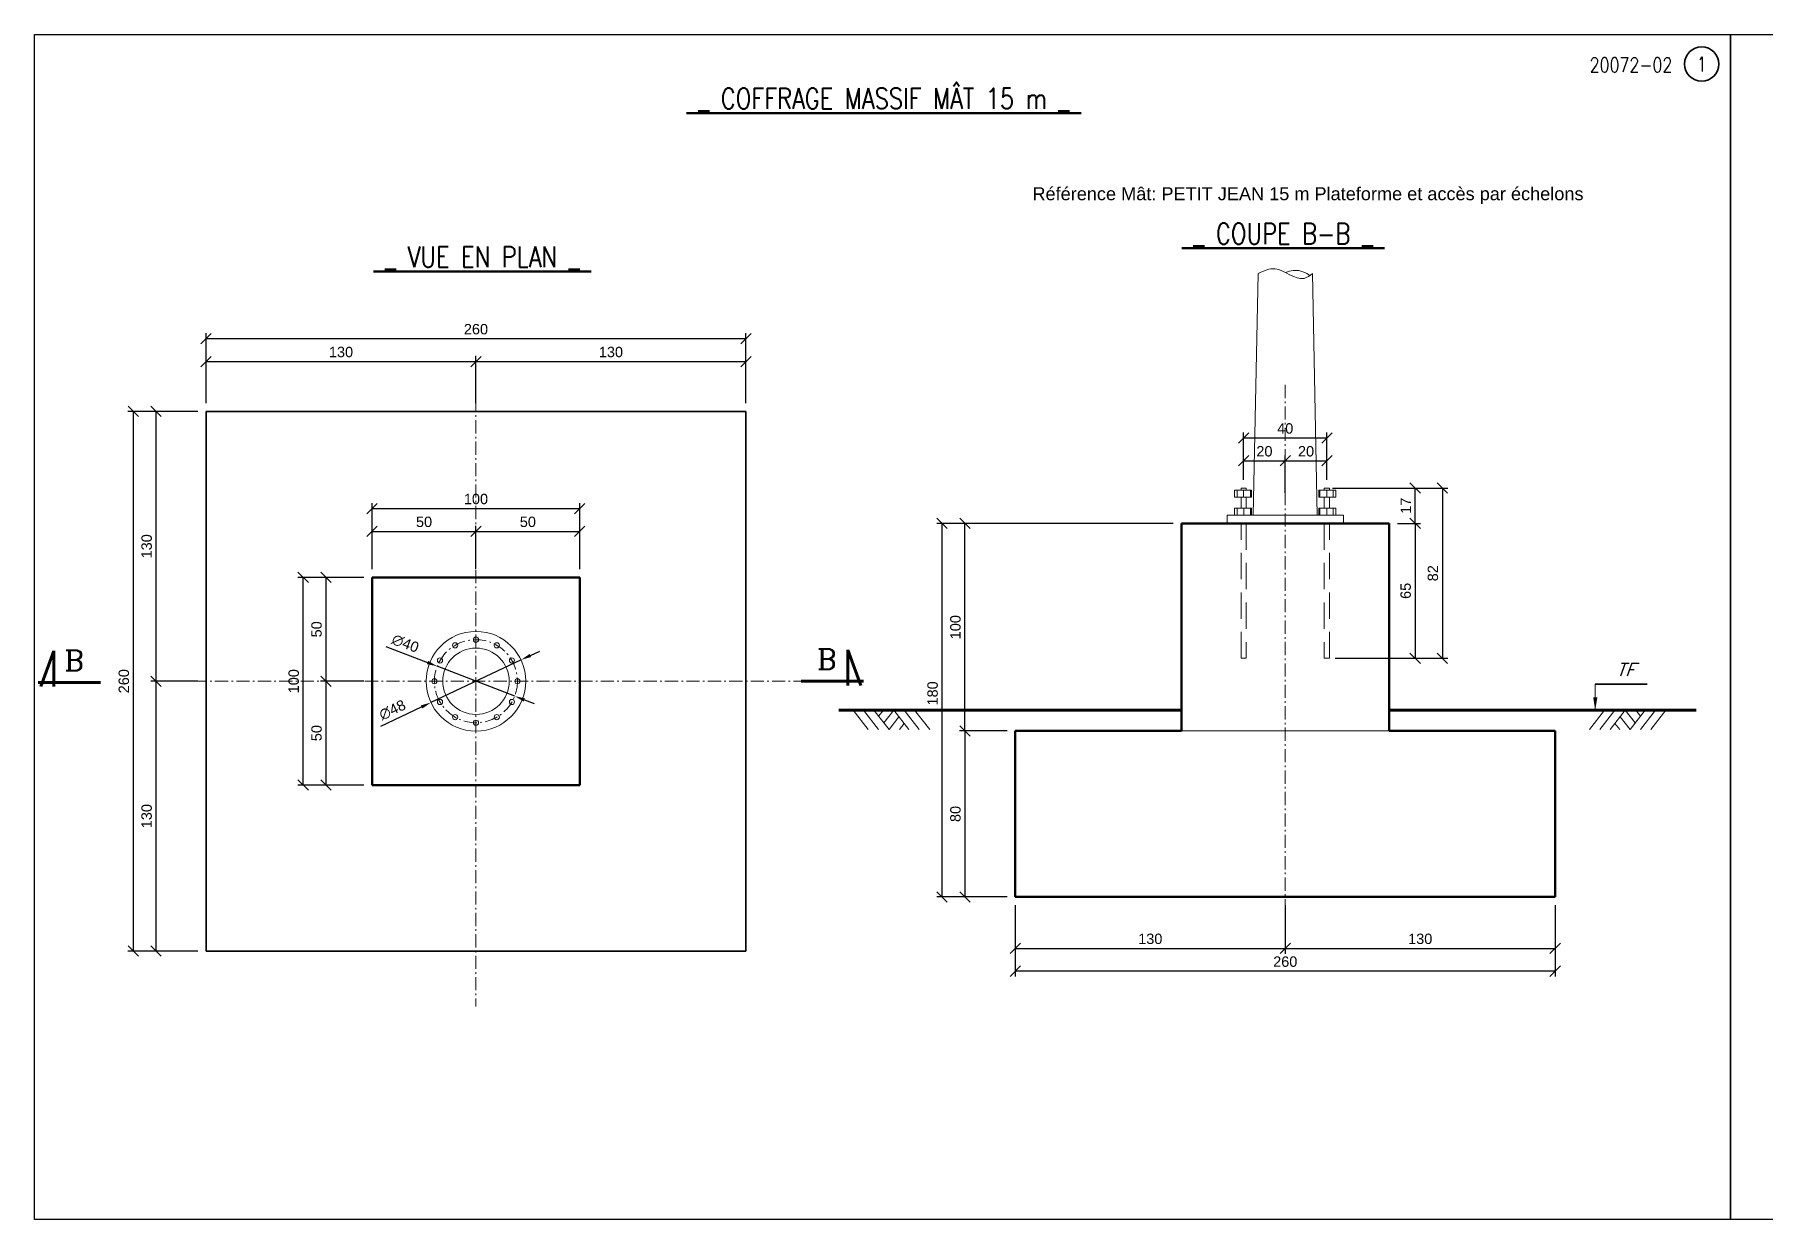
# Model space of a CAD drawing. Header units: millimetres. Extents: x 249 to 3991, y 227 to 1772.
# Drawn here: x 1540 to 2374, y 478 to 1049 of the extents above; entities that cross this region are included whole.
import ezdxf
from ezdxf.enums import TextEntityAlignment as Align

# ---------------------------------------------------------------- set-up
doc = ezdxf.new("R2010")
doc.units = ezdxf.units.MM
for name, pattern in [('AXES', [20.64, 12.7, -3.175, 1.59, -3.175]), ('CACHEX2', [19.05, 12.7, -6.35]), ('CONTINU', [0])]:
    doc.linetypes.add(name, pattern=pattern)
doc.layers.get('Defpoints').update_dxf_attribs({"color": 252})
for name, color, linetype, lineweight in [('Axes', 2, 'AXES', 18), ('Cotation', 4, 'Continuous', 20), ('Reprise', 4, 'Reprise_béton_1', 18), ('Texte_normal', 7, 'Continuous', 50), ('TEXTE_REPERE', 1, 'CONTINU', 35), ('Texte_repère', 1, 'Continuous', 35), ('Texte_titre', 3, 'Continuous', 70), ('Tirets', 5, 'CACHEX2', 18), ('Trait_fin_magenta', 6, 'Continuous', 18), ('Trait_fort', 3, 'Continuous', 70), ('Trait_moy_rouge', 1, 'Continuous', 35), ('Trait_normal', 7, 'Continuous', 50)]:
    doc.layers.add(name, color=color, linetype=linetype, lineweight=lineweight)
doc.styles.add('COMPLEX', font='complex')
doc.styles.add('ROMANS', font='romans.shx', dxfattribs={"width": 0.8})
doc.styles.add('SIMPLEX', font='simplex.shx', dxfattribs={"oblique": 20})
doc.styles.get("Standard").update_dxf_attribs({"font": 'arial.ttf'})
doc.linetypes.add('Reprise_béton_1', pattern='A,5,["|",Standard,S=1,R=-30,X=0,Y=0],-1,["|",Standard,S=1,R=30,X=0,Y=0],5,["|",Standard,S=1,R=30,X=0.5,Y=-0.866025],-0.5,["|",Standard,S=1,R=-30,X=0,Y=-0.866025],-0.5', length=12)
doc.dimstyles.new('MOST', dxfattribs={"dimtxt": 2.5, "dimasz": 2.5, "dimexe": 1.3, "dimexo": 2, "dimgap": 1, "dimtad": 0, "dimdsep": 46, "dimtxsty": 'Standard', "dimcen": 2.5, "dimclrd": 256, "dimclre": 256, "dimclrt": 1, "dimadec": 0, "dimazin": 0, "dimtfac": 1, "dimtmove": 0, "dimatfit": 3, "dimfxl": 1, "dimtolj": 1, "dimtzin": 0, "dimarcsym": 0})
doc.dimstyles.new('most20', dxfattribs={"dimscale": 2, "dimtxt": 2.5, "dimasz": 2.5, "dimexe": 1.3, "dimexo": 2, "dimgap": 1, "dimtad": 1, "dimdec": 1, "dimdsep": 46, "dimtxsty": 'Standard', "dimblk": 'OBLIQUE', "dimcen": 2.5, "dimclrt": 1, "dimazin": 2, "dimtfac": 1, "dimtdec": 1, "dimtix": 1, "dimtmove": 2, "dimatfit": 3, "dimfxl": 1, "dimtolj": 1, "dimtzin": 0, "dimarcsym": 0})

# ---------------------------------------------------------------- blocks, each defined once
blk = doc.blocks.new('_Oblique')
at = {"color": 0, "linetype": 'ByBlock', "lineweight": -2}
blk.add_line((-0.5, -0.5), (0.5, 0.5), dxfattribs=at)
blk = doc.blocks.new('*D61')
at = {"layer": 'Cotation', "color": 0, "lineweight": -2, "transparency": 16777216}
for p, q in [((1623.02, 881.31), (1623.02, 893.94)), ((1753.02, 871.31), (1753.02, 893.94)), ((1623.02, 891.34), (1753.02, 891.34))]:
    blk.add_line(p, q, dxfattribs=at)
at = {"layer": 'Defpoints', "color": 0, "transparency": 16777216}
for p in [(1753.02, 891.34), (1623.02, 877.31), (1753.02, 867.31)]:
    blk.add_point(p, dxfattribs=at)
at = {"layer": 'Cotation', "color": 0, "lineweight": -2, "transparency": 16777216, "xscale": 5, "yscale": 5, "zscale": 5, "rotation": 180}
blk.add_blockref('_Oblique', (1623.02, 891.34), dxfattribs=at)
at = {"layer": 'Cotation', "color": 0, "lineweight": -2, "transparency": 16777216, "xscale": 5, "yscale": 5, "zscale": 5}
blk.add_blockref('_Oblique', (1753.02, 891.34), dxfattribs=at)
at = {"layer": 'Cotation', "color": 1, "transparency": 16777216, "insert": (1688.02, 895.9), "char_height": 5, "attachment_point": 5}
blk.add_mtext('\\A1;130', dxfattribs=at)
blk = doc.blocks.new('*D62')
at = {"layer": 'Cotation', "color": 0, "lineweight": -2, "transparency": 16777216}
for p, q in [((1753.02, 871.31), (1753.02, 893.94)), ((1883.02, 881.31), (1883.02, 893.94)), ((1753.02, 891.34), (1883.02, 891.34))]:
    blk.add_line(p, q, dxfattribs=at)
at = {"layer": 'Defpoints', "color": 0, "transparency": 16777216}
for p in [(1883.02, 891.34), (1883.02, 877.31), (1753.02, 867.31)]:
    blk.add_point(p, dxfattribs=at)
at = {"layer": 'Cotation', "color": 0, "lineweight": -2, "transparency": 16777216, "xscale": 5, "yscale": 5, "zscale": 5, "rotation": 180}
blk.add_blockref('_Oblique', (1753.02, 891.34), dxfattribs=at)
at = {"layer": 'Cotation', "color": 0, "lineweight": -2, "transparency": 16777216, "xscale": 5, "yscale": 5, "zscale": 5}
blk.add_blockref('_Oblique', (1883.02, 891.34), dxfattribs=at)
at = {"layer": 'Cotation', "color": 1, "transparency": 16777216, "insert": (1818.02, 895.9), "char_height": 5, "attachment_point": 5}
blk.add_mtext('\\A1;130', dxfattribs=at)
blk = doc.blocks.new('*D63')
at = {"layer": 'Cotation', "color": 0, "lineweight": -2, "transparency": 16777216}
for p, q in [((1623.02, 871.31), (1623.02, 904.94)), ((1883.02, 902.34), (1623.02, 902.34)), ((1883.02, 871.31), (1883.02, 904.94))]:
    blk.add_line(p, q, dxfattribs=at)
at = {"layer": 'Defpoints', "color": 0, "transparency": 16777216}
for p in [(1623.02, 902.34), (1623.02, 867.31), (1883.02, 867.31)]:
    blk.add_point(p, dxfattribs=at)
at = {"layer": 'Cotation', "color": 0, "lineweight": -2, "transparency": 16777216, "xscale": 5, "yscale": 5, "zscale": 5, "rotation": 180}
blk.add_blockref('_Oblique', (1623.02, 902.34), dxfattribs=at)
at = {"layer": 'Cotation', "color": 0, "lineweight": -2, "transparency": 16777216, "xscale": 5, "yscale": 5, "zscale": 5}
blk.add_blockref('_Oblique', (1883.02, 902.34), dxfattribs=at)
at = {"layer": 'Cotation', "color": 1, "transparency": 16777216, "insert": (1753.02, 906.9), "char_height": 5, "attachment_point": 5}
blk.add_mtext('\\A1;260', dxfattribs=at)
blk = doc.blocks.new('*D64')
at = {"layer": 'Cotation', "color": 0, "lineweight": -2, "transparency": 16777216}
for p, q in [((1619.02, 737.31), (1596.39, 737.31)), ((1598.99, 607.31), (1598.99, 737.31)), ((1619.02, 607.31), (1596.39, 607.31))]:
    blk.add_line(p, q, dxfattribs=at)
at = {"layer": 'Defpoints', "color": 0, "transparency": 16777216}
for p in [(1598.99, 737.31), (1623.02, 737.31), (1623.02, 607.31)]:
    blk.add_point(p, dxfattribs=at)
at = {"layer": 'Cotation', "color": 0, "lineweight": -2, "transparency": 16777216, "xscale": 5, "yscale": 5, "zscale": 5}
for p, rotation in [((1598.99, 737.31), 90), ((1598.99, 607.31), 270)]:
    blk.add_blockref('_Oblique', p, dxfattribs=dict(at, rotation=rotation))
at = {"layer": 'Cotation', "color": 1, "transparency": 16777216, "insert": (1594.44, 672.31), "char_height": 5, "attachment_point": 5, "rotation": 90}
blk.add_mtext('\\A1;130', dxfattribs=at)
blk = doc.blocks.new('*D65')
at = {"layer": 'Cotation', "color": 0, "lineweight": -2, "transparency": 16777216}
for p, q in [((1619.02, 867.31), (1596.39, 867.31)), ((1598.99, 737.31), (1598.99, 867.31)), ((1619.02, 737.31), (1596.39, 737.31))]:
    blk.add_line(p, q, dxfattribs=at)
at = {"layer": 'Defpoints', "color": 0, "transparency": 16777216}
for p in [(1598.99, 867.31), (1623.02, 867.31), (1623.02, 737.31)]:
    blk.add_point(p, dxfattribs=at)
at = {"layer": 'Cotation', "color": 0, "lineweight": -2, "transparency": 16777216, "xscale": 5, "yscale": 5, "zscale": 5}
for p, rotation in [((1598.99, 867.31), 90), ((1598.99, 737.31), 270)]:
    blk.add_blockref('_Oblique', p, dxfattribs=dict(at, rotation=rotation))
at = {"layer": 'Cotation', "color": 1, "transparency": 16777216, "insert": (1594.44, 802.31), "char_height": 5, "attachment_point": 5, "rotation": 90}
blk.add_mtext('\\A1;130', dxfattribs=at)
blk = doc.blocks.new('*D66')
at = {"layer": 'Cotation', "color": 0, "lineweight": -2, "transparency": 16777216}
for p, q in [((1619.02, 867.31), (1585.39, 867.31)), ((1587.99, 867.31), (1587.99, 607.31)), ((1619.02, 607.31), (1585.39, 607.31))]:
    blk.add_line(p, q, dxfattribs=at)
at = {"layer": 'Defpoints', "color": 0, "transparency": 16777216}
for p in [(1623.02, 867.31), (1587.99, 607.31), (1623.02, 607.31)]:
    blk.add_point(p, dxfattribs=at)
at = {"layer": 'Cotation', "color": 0, "lineweight": -2, "transparency": 16777216, "xscale": 5, "yscale": 5, "zscale": 5}
for p, rotation in [((1587.99, 867.31), 90), ((1587.99, 607.31), 270)]:
    blk.add_blockref('_Oblique', p, dxfattribs=dict(at, rotation=rotation))
at = {"layer": 'Cotation', "color": 1, "transparency": 16777216, "insert": (1583.44, 737.31), "char_height": 5, "attachment_point": 5, "rotation": 90}
blk.add_mtext('\\A1;260', dxfattribs=at)
blk = doc.blocks.new('Terrain_naturel')
for p, q in [((7.3, 0), (0, -9.26)), ((12.3, 0), (5, -9.26)), ((17.3, 0), (10, -9.26)), ((17.3, 0), (22.1, -6.09)), ((26.89, 0), (19.6, -9.26)), ((22.3, 0), (24.6, -2.92)), ((31.89, 0), (24.6, -9.26)), ((36.89, 0), (29.6, -9.26)), ((12.3, -6.34), (14.6, -9.26)), ((14.8, -3.17), (19.6, -9.26))]:
    blk.add_line(p, q)
blk = doc.blocks.new('Coupe_horizontale_bas')
at = {"layer": 'Texte_titre'}
for p, q in [((-143.7, -10), (-112, 76)), ((-112, -10), (-112, 76)), ((0, 0), (-150, 0))]:
    blk.add_line(p, q, dxfattribs=at)
at = {"layer": 'Texte_titre', "style": 'COMPLEX'}
blk.add_attdef('N°', text='', height=50, dxfattribs=at).set_placement((-87, 53), align=Align.MIDDLE_LEFT)
blk = doc.blocks.new('*D50')
at = {"layer": 'Cotation', "color": 0, "lineweight": -2, "transparency": 16777216}
for p, q in [((2008.79, 713.35), (1985.91, 713.35)), ((1988.51, 713.35), (1988.51, 633.35)), ((2008.79, 633.35), (1985.91, 633.35))]:
    blk.add_line(p, q, dxfattribs=at)
at = {"layer": 'Defpoints', "color": 0, "transparency": 16777216}
for p in [(2012.79, 713.35), (1988.51, 633.35), (2012.79, 633.35)]:
    blk.add_point(p, dxfattribs=at)
at = {"layer": 'Cotation', "color": 0, "lineweight": -2, "transparency": 16777216, "xscale": 5, "yscale": 5, "zscale": 5}
for p, rotation in [((1988.51, 713.35), 90), ((1988.51, 633.35), 270)]:
    blk.add_blockref('_Oblique', p, dxfattribs=dict(at, rotation=rotation))
at = {"layer": 'Cotation', "color": 1, "transparency": 16777216, "insert": (1983.96, 673.35), "char_height": 5, "attachment_point": 5, "rotation": 90}
blk.add_mtext('\\A1;80', dxfattribs=at)
blk = doc.blocks.new('*D51')
at = {"layer": 'Cotation', "color": 0, "lineweight": -2, "transparency": 16777216}
for p, q in [((2012.79, 629.35), (2012.79, 606.01)), ((2142.79, 629.35), (2142.79, 606.01)), ((2012.79, 608.61), (2142.79, 608.61))]:
    blk.add_line(p, q, dxfattribs=at)
at = {"layer": 'Defpoints', "color": 0, "transparency": 16777216}
for p in [(2012.79, 633.35), (2142.79, 633.35), (2142.79, 608.61)]:
    blk.add_point(p, dxfattribs=at)
at = {"layer": 'Cotation', "color": 0, "lineweight": -2, "transparency": 16777216, "xscale": 5, "yscale": 5, "zscale": 5, "rotation": 180}
blk.add_blockref('_Oblique', (2012.79, 608.61), dxfattribs=at)
at = {"layer": 'Cotation', "color": 0, "lineweight": -2, "transparency": 16777216, "xscale": 5, "yscale": 5, "zscale": 5}
blk.add_blockref('_Oblique', (2142.79, 608.61), dxfattribs=at)
at = {"layer": 'Cotation', "color": 1, "transparency": 16777216, "insert": (2077.79, 613.17), "char_height": 5, "attachment_point": 5}
blk.add_mtext('\\A1;130', dxfattribs=at)
blk = doc.blocks.new('*D52')
at = {"layer": 'Cotation', "color": 0, "lineweight": -2, "transparency": 16777216}
for p, q in [((2142.79, 629.35), (2142.79, 606.01)), ((2272.79, 629.35), (2272.79, 606.01)), ((2142.79, 608.61), (2272.79, 608.61))]:
    blk.add_line(p, q, dxfattribs=at)
at = {"layer": 'Defpoints', "color": 0, "transparency": 16777216}
for p in [(2142.79, 633.35), (2272.79, 633.35), (2272.79, 608.61)]:
    blk.add_point(p, dxfattribs=at)
at = {"layer": 'Cotation', "color": 0, "lineweight": -2, "transparency": 16777216, "xscale": 5, "yscale": 5, "zscale": 5, "rotation": 180}
blk.add_blockref('_Oblique', (2142.79, 608.61), dxfattribs=at)
at = {"layer": 'Cotation', "color": 0, "lineweight": -2, "transparency": 16777216, "xscale": 5, "yscale": 5, "zscale": 5}
blk.add_blockref('_Oblique', (2272.79, 608.61), dxfattribs=at)
at = {"layer": 'Cotation', "color": 1, "transparency": 16777216, "insert": (2207.79, 613.17), "char_height": 5, "attachment_point": 5}
blk.add_mtext('\\A1;130', dxfattribs=at)
blk = doc.blocks.new('*D53')
at = {"layer": 'Cotation', "color": 0, "lineweight": -2, "transparency": 16777216}
for p, q in [((2012.79, 629.35), (2012.79, 595.01)), ((2272.79, 629.35), (2272.79, 595.01)), ((2272.79, 597.61), (2012.79, 597.61))]:
    blk.add_line(p, q, dxfattribs=at)
at = {"layer": 'Defpoints', "color": 0, "transparency": 16777216}
for p in [(2012.79, 633.35), (2272.79, 633.35), (2012.79, 597.61)]:
    blk.add_point(p, dxfattribs=at)
at = {"layer": 'Cotation', "color": 0, "lineweight": -2, "transparency": 16777216, "xscale": 5, "yscale": 5, "zscale": 5, "rotation": 180}
blk.add_blockref('_Oblique', (2012.79, 597.61), dxfattribs=at)
at = {"layer": 'Cotation', "color": 0, "lineweight": -2, "transparency": 16777216, "xscale": 5, "yscale": 5, "zscale": 5}
blk.add_blockref('_Oblique', (2272.79, 597.61), dxfattribs=at)
at = {"layer": 'Cotation', "color": 1, "transparency": 16777216, "insert": (2142.79, 602.17), "char_height": 5, "attachment_point": 5}
blk.add_mtext('\\A1;260', dxfattribs=at)
blk = doc.blocks.new('*D54')
at = {"layer": 'Cotation', "color": 0, "lineweight": -2, "transparency": 16777216}
for p, q in [((1709.57, 754.1), (1729.7, 746.32)), ((1771.68, 730.11), (1734.37, 744.52)), ((1776.34, 728.3), (1781.01, 726.5))]:
    blk.add_line(p, q, dxfattribs=at)
at = {"layer": 'Cotation', "color": 0, "transparency": 16777216}
for points in [[(1730, 747.1), (1729.4, 745.54), (1734.37, 744.52)], [(1776.65, 729.08), (1776.04, 727.53), (1771.68, 730.11)]]:
    blk.add_solid(points, dxfattribs=at)
at = {"layer": 'Defpoints', "color": 0, "transparency": 16777216}
for p in [(1734.37, 744.52), (1771.68, 730.11)]:
    blk.add_point(p, dxfattribs=at)
at = {"layer": 'Cotation', "color": 1, "transparency": 16777216, "insert": (1719, 755.49), "char_height": 5, "attachment_point": 5, "rotation": 338.87788}
blk.add_mtext('\\A1;∅40', dxfattribs=at)
blk = doc.blocks.new('*D55')
at = {"layer": 'Cotation', "color": 0, "lineweight": -2, "transparency": 16777216}
for p, q in [((1779.24, 749.72), (1783.75, 751.86)), ((1774.72, 747.58), (1731.33, 727.04)), ((1707.28, 715.66), (1726.81, 724.9))]:
    blk.add_line(p, q, dxfattribs=at)
at = {"layer": 'Cotation', "color": 0, "transparency": 16777216}
for points in [[(1778.88, 750.47), (1779.59, 748.97), (1774.72, 747.58)], [(1726.46, 725.66), (1727.17, 724.15), (1731.33, 727.04)]]:
    blk.add_solid(points, dxfattribs=at)
at = {"layer": 'Defpoints', "color": 0, "transparency": 16777216}
for p in [(1774.72, 747.58), (1731.33, 727.04)]:
    blk.add_point(p, dxfattribs=at)
at = {"layer": 'Cotation', "color": 1, "transparency": 16777216, "insert": (1712.78, 723.45), "char_height": 5, "attachment_point": 5, "rotation": 25.33355}
blk.add_mtext('\\A1;∅48', dxfattribs=at)
blk = doc.blocks.new('*D56')
at = {"layer": 'Cotation', "color": 0, "lineweight": -2, "transparency": 16777216}
for p, q in [((2122.74, 834.35), (2122.74, 846.12)), ((2122.74, 843.52), (2142.79, 843.52)), ((2142.79, 828.08), (2142.79, 846.12))]:
    blk.add_line(p, q, dxfattribs=at)
at = {"layer": 'Defpoints', "color": 0, "transparency": 16777216}
for p in [(2142.79, 843.52), (2122.74, 830.35), (2142.79, 824.08)]:
    blk.add_point(p, dxfattribs=at)
at = {"layer": 'Cotation', "color": 0, "lineweight": -2, "transparency": 16777216, "xscale": 5, "yscale": 5, "zscale": 5, "rotation": 180}
blk.add_blockref('_Oblique', (2122.74, 843.52), dxfattribs=at)
at = {"layer": 'Cotation', "color": 0, "lineweight": -2, "transparency": 16777216, "xscale": 5, "yscale": 5, "zscale": 5}
blk.add_blockref('_Oblique', (2142.79, 843.52), dxfattribs=at)
at = {"layer": 'Cotation', "color": 1, "transparency": 16777216, "insert": (2132.76, 848.08), "char_height": 5, "attachment_point": 5}
blk.add_mtext('\\A1;20', dxfattribs=at)
blk = doc.blocks.new('*D57')
at = {"layer": 'Cotation', "color": 0, "lineweight": -2, "transparency": 16777216}
for p, q in [((2196.79, 813.35), (2207.96, 813.35)), ((2205.36, 813.35), (2205.36, 748.35)), ((2166.81, 748.35), (2207.96, 748.35))]:
    blk.add_line(p, q, dxfattribs=at)
at = {"layer": 'Defpoints', "color": 0, "transparency": 16777216}
for p in [(2192.79, 813.35), (2162.81, 748.35), (2205.36, 748.35)]:
    blk.add_point(p, dxfattribs=at)
at = {"layer": 'Cotation', "color": 0, "lineweight": -2, "transparency": 16777216, "xscale": 5, "yscale": 5, "zscale": 5}
for p, rotation in [((2205.36, 813.35), 90), ((2205.36, 748.35), 270)]:
    blk.add_blockref('_Oblique', p, dxfattribs=dict(at, rotation=rotation))
at = {"layer": 'Cotation', "color": 1, "transparency": 16777216, "insert": (2200.81, 780.85), "char_height": 5, "attachment_point": 5, "rotation": 90}
blk.add_mtext('\\A1;65', dxfattribs=at)
blk = doc.blocks.new('*D58')
at = {"layer": 'Cotation', "color": 0, "lineweight": -2, "transparency": 16777216}
for p, q in [((2142.79, 828.08), (2142.79, 846.12)), ((2142.79, 843.52), (2162.84, 843.52)), ((2162.84, 834.35), (2162.84, 846.12))]:
    blk.add_line(p, q, dxfattribs=at)
at = {"layer": 'Defpoints', "color": 0, "transparency": 16777216}
for p in [(2162.84, 843.52), (2162.84, 830.35), (2142.79, 824.08)]:
    blk.add_point(p, dxfattribs=at)
at = {"layer": 'Cotation', "color": 0, "lineweight": -2, "transparency": 16777216, "xscale": 5, "yscale": 5, "zscale": 5, "rotation": 180}
blk.add_blockref('_Oblique', (2142.79, 843.52), dxfattribs=at)
at = {"layer": 'Cotation', "color": 0, "lineweight": -2, "transparency": 16777216, "xscale": 5, "yscale": 5, "zscale": 5}
blk.add_blockref('_Oblique', (2162.84, 843.52), dxfattribs=at)
at = {"layer": 'Cotation', "color": 1, "transparency": 16777216, "insert": (2152.81, 848.08), "char_height": 5, "attachment_point": 5}
blk.add_mtext('\\A1;20', dxfattribs=at)
blk = doc.blocks.new('*D59')
at = {"layer": 'Cotation', "color": 0, "lineweight": -2, "transparency": 16777216}
for p, q in [((2166.84, 830.35), (2207.96, 830.35)), ((2205.36, 813.35), (2205.36, 830.35)), ((2196.79, 813.35), (2207.96, 813.35))]:
    blk.add_line(p, q, dxfattribs=at)
at = {"layer": 'Defpoints', "color": 0, "transparency": 16777216}
for p in [(2162.84, 830.35), (2205.36, 830.35), (2192.79, 813.35)]:
    blk.add_point(p, dxfattribs=at)
at = {"layer": 'Cotation', "color": 0, "lineweight": -2, "transparency": 16777216, "xscale": 5, "yscale": 5, "zscale": 5}
for p, rotation in [((2205.36, 830.35), 90), ((2205.36, 813.35), 270)]:
    blk.add_blockref('_Oblique', p, dxfattribs=dict(at, rotation=rotation))
at = {"layer": 'Cotation', "color": 1, "transparency": 16777216, "insert": (2200.85, 821.85), "char_height": 5, "attachment_point": 5, "rotation": 90}
blk.add_mtext('\\A1;17', dxfattribs=at)
blk = doc.blocks.new('*D60')
at = {"layer": 'Cotation', "color": 0, "lineweight": -2, "transparency": 16777216}
for p, q in [((2165.6, 830.35), (2221.06, 830.35)), ((2218.46, 830.35), (2218.46, 748.35)), ((2166.81, 748.35), (2221.06, 748.35))]:
    blk.add_line(p, q, dxfattribs=at)
at = {"layer": 'Defpoints', "color": 0, "transparency": 16777216}
for p in [(2161.6, 830.35), (2162.81, 748.35), (2218.46, 748.35)]:
    blk.add_point(p, dxfattribs=at)
at = {"layer": 'Cotation', "color": 0, "lineweight": -2, "transparency": 16777216, "xscale": 5, "yscale": 5, "zscale": 5}
for p, rotation in [((2218.46, 830.35), 90), ((2218.46, 748.35), 270)]:
    blk.add_blockref('_Oblique', p, dxfattribs=dict(at, rotation=rotation))
at = {"layer": 'Cotation', "color": 1, "transparency": 16777216, "insert": (2213.91, 789.35), "char_height": 5, "attachment_point": 5, "rotation": 90}
blk.add_mtext('\\A1;82', dxfattribs=at)
blk = doc.blocks.new('*D49')
at = {"layer": 'Cotation', "color": 0, "lineweight": -2, "transparency": 16777216}
for p, q in [((2122.74, 834.35), (2122.74, 857.12)), ((2122.74, 854.52), (2162.84, 854.52)), ((2162.84, 834.35), (2162.84, 857.12))]:
    blk.add_line(p, q, dxfattribs=at)
at = {"layer": 'Defpoints', "color": 0, "transparency": 16777216}
for p in [(2162.84, 854.52), (2122.74, 830.35), (2162.84, 830.35)]:
    blk.add_point(p, dxfattribs=at)
at = {"layer": 'Cotation', "color": 0, "lineweight": -2, "transparency": 16777216, "xscale": 5, "yscale": 5, "zscale": 5, "rotation": 180}
blk.add_blockref('_Oblique', (2122.74, 854.52), dxfattribs=at)
at = {"layer": 'Cotation', "color": 0, "lineweight": -2, "transparency": 16777216, "xscale": 5, "yscale": 5, "zscale": 5}
blk.add_blockref('_Oblique', (2162.84, 854.52), dxfattribs=at)
at = {"layer": 'Cotation', "color": 1, "transparency": 16777216, "insert": (2142.79, 859.08), "char_height": 5, "attachment_point": 5}
blk.add_mtext('\\A1;40', dxfattribs=at)
blk = doc.blocks.new('*D89')
at = {"layer": 'Cotation', "color": 0, "lineweight": -2, "transparency": 16777216}
for p, q in [((2088.79, 813.35), (1985.91, 813.35)), ((1988.51, 713.35), (1988.51, 813.35)), ((2008.79, 713.35), (1985.91, 713.35))]:
    blk.add_line(p, q, dxfattribs=at)
at = {"layer": 'Defpoints', "color": 0, "transparency": 16777216}
for p in [(1988.51, 813.35), (2092.79, 813.35), (2012.79, 713.35)]:
    blk.add_point(p, dxfattribs=at)
at = {"layer": 'Cotation', "color": 0, "lineweight": -2, "transparency": 16777216, "xscale": 5, "yscale": 5, "zscale": 5}
for p, rotation in [((1988.51, 813.35), 90), ((1988.51, 713.35), 270)]:
    blk.add_blockref('_Oblique', p, dxfattribs=dict(at, rotation=rotation))
at = {"layer": 'Cotation', "color": 1, "transparency": 16777216, "insert": (1983.96, 763.35), "char_height": 5, "attachment_point": 5, "rotation": 90}
blk.add_mtext('\\A1;100', dxfattribs=at)
blk = doc.blocks.new('*D90')
at = {"layer": 'Cotation', "color": 0, "lineweight": -2, "transparency": 16777216}
for p, q in [((2088.79, 813.35), (1974.91, 813.35)), ((1977.51, 633.35), (1977.51, 813.35)), ((2008.79, 633.35), (1974.91, 633.35))]:
    blk.add_line(p, q, dxfattribs=at)
at = {"layer": 'Defpoints', "color": 0, "transparency": 16777216}
for p in [(1977.51, 813.35), (2092.79, 813.35), (2012.79, 633.35)]:
    blk.add_point(p, dxfattribs=at)
at = {"layer": 'Cotation', "color": 0, "lineweight": -2, "transparency": 16777216, "xscale": 5, "yscale": 5, "zscale": 5}
for p, rotation in [((1977.51, 813.35), 90), ((1977.51, 633.35), 270)]:
    blk.add_blockref('_Oblique', p, dxfattribs=dict(at, rotation=rotation))
at = {"layer": 'Cotation', "color": 1, "transparency": 16777216, "insert": (1972.96, 731.44), "char_height": 5, "attachment_point": 5, "rotation": 90}
blk.add_mtext('\\A1;180', dxfattribs=at)
blk = doc.blocks.new('*D127')
at = {"layer": 'Cotation', "color": 0, "lineweight": -2, "transparency": 16777216}
for p, q in [((1703.02, 791.31), (1703.02, 812.12)), ((1703.02, 809.52), (1753.02, 809.52)), ((1753.02, 791.31), (1753.02, 812.12))]:
    blk.add_line(p, q, dxfattribs=at)
at = {"layer": 'Defpoints', "color": 0, "transparency": 16777216}
for p in [(1753.02, 809.52), (1703.02, 787.31), (1753.02, 787.31)]:
    blk.add_point(p, dxfattribs=at)
at = {"layer": 'Cotation', "color": 0, "lineweight": -2, "transparency": 16777216, "xscale": 5, "yscale": 5, "zscale": 5, "rotation": 180}
blk.add_blockref('_Oblique', (1703.02, 809.52), dxfattribs=at)
at = {"layer": 'Cotation', "color": 0, "lineweight": -2, "transparency": 16777216, "xscale": 5, "yscale": 5, "zscale": 5}
blk.add_blockref('_Oblique', (1753.02, 809.52), dxfattribs=at)
at = {"layer": 'Cotation', "color": 1, "transparency": 16777216, "insert": (1728.02, 814.08), "char_height": 5, "attachment_point": 5}
blk.add_mtext('\\A1;50', dxfattribs=at)
blk = doc.blocks.new('*D128')
at = {"layer": 'Cotation', "color": 0, "lineweight": -2, "transparency": 16777216}
for p, q in [((1703.02, 791.31), (1703.02, 823.12)), ((1703.02, 820.52), (1803.02, 820.52)), ((1803.02, 791.31), (1803.02, 823.12))]:
    blk.add_line(p, q, dxfattribs=at)
at = {"layer": 'Defpoints', "color": 0, "transparency": 16777216}
for p in [(1803.02, 820.52), (1703.02, 787.31), (1803.02, 787.31)]:
    blk.add_point(p, dxfattribs=at)
at = {"layer": 'Cotation', "color": 0, "lineweight": -2, "transparency": 16777216, "xscale": 5, "yscale": 5, "zscale": 5, "rotation": 180}
blk.add_blockref('_Oblique', (1703.02, 820.52), dxfattribs=at)
at = {"layer": 'Cotation', "color": 0, "lineweight": -2, "transparency": 16777216, "xscale": 5, "yscale": 5, "zscale": 5}
blk.add_blockref('_Oblique', (1803.02, 820.52), dxfattribs=at)
at = {"layer": 'Cotation', "color": 1, "transparency": 16777216, "insert": (1753.02, 825.08), "char_height": 5, "attachment_point": 5}
blk.add_mtext('\\A1;100', dxfattribs=at)
blk = doc.blocks.new('*D129')
at = {"layer": 'Cotation', "color": 0, "lineweight": -2, "transparency": 16777216}
for p, q in [((1753.02, 791.31), (1753.02, 812.12)), ((1753.02, 809.52), (1803.02, 809.52)), ((1803.02, 791.31), (1803.02, 812.12))]:
    blk.add_line(p, q, dxfattribs=at)
at = {"layer": 'Defpoints', "color": 0, "transparency": 16777216}
for p in [(1803.02, 809.52), (1753.02, 787.31), (1803.02, 787.31)]:
    blk.add_point(p, dxfattribs=at)
at = {"layer": 'Cotation', "color": 0, "lineweight": -2, "transparency": 16777216, "xscale": 5, "yscale": 5, "zscale": 5, "rotation": 180}
blk.add_blockref('_Oblique', (1753.02, 809.52), dxfattribs=at)
at = {"layer": 'Cotation', "color": 0, "lineweight": -2, "transparency": 16777216, "xscale": 5, "yscale": 5, "zscale": 5}
blk.add_blockref('_Oblique', (1803.02, 809.52), dxfattribs=at)
at = {"layer": 'Cotation', "color": 1, "transparency": 16777216, "insert": (1778.02, 814.08), "char_height": 5, "attachment_point": 5}
blk.add_mtext('\\A1;50', dxfattribs=at)
blk = doc.blocks.new('*D133')
at = {"layer": 'Cotation', "color": 0, "lineweight": -2, "transparency": 16777216}
for p, q in [((1699.02, 737.31), (1678.21, 737.31)), ((1680.81, 687.31), (1680.81, 737.31)), ((1699.02, 687.31), (1678.21, 687.31))]:
    blk.add_line(p, q, dxfattribs=at)
at = {"layer": 'Defpoints', "color": 0, "transparency": 16777216}
for p in [(1680.81, 737.31), (1703.02, 737.31), (1703.02, 687.31)]:
    blk.add_point(p, dxfattribs=at)
at = {"layer": 'Cotation', "color": 0, "lineweight": -2, "transparency": 16777216, "xscale": 5, "yscale": 5, "zscale": 5}
for p, rotation in [((1680.81, 737.31), 90), ((1680.81, 687.31), 270)]:
    blk.add_blockref('_Oblique', p, dxfattribs=dict(at, rotation=rotation))
at = {"layer": 'Cotation', "color": 1, "transparency": 16777216, "insert": (1676.26, 712.31), "char_height": 5, "attachment_point": 5, "rotation": 90}
blk.add_mtext('\\A1;50', dxfattribs=at)
blk = doc.blocks.new('*D134')
at = {"layer": 'Cotation', "color": 0, "lineweight": -2, "transparency": 16777216}
for p, q in [((1699.02, 787.31), (1667.21, 787.31)), ((1669.81, 687.31), (1669.81, 787.31)), ((1699.02, 687.31), (1667.21, 687.31))]:
    blk.add_line(p, q, dxfattribs=at)
at = {"layer": 'Defpoints', "color": 0, "transparency": 16777216}
for p in [(1669.81, 787.31), (1703.02, 787.31), (1703.02, 687.31)]:
    blk.add_point(p, dxfattribs=at)
at = {"layer": 'Cotation', "color": 0, "lineweight": -2, "transparency": 16777216, "xscale": 5, "yscale": 5, "zscale": 5}
for p, rotation in [((1669.81, 787.31), 90), ((1669.81, 687.31), 270)]:
    blk.add_blockref('_Oblique', p, dxfattribs=dict(at, rotation=rotation))
at = {"layer": 'Cotation', "color": 1, "transparency": 16777216, "insert": (1665.26, 737.31), "char_height": 5, "attachment_point": 5, "rotation": 90}
blk.add_mtext('\\A1;100', dxfattribs=at)
blk = doc.blocks.new('*D135')
at = {"layer": 'Cotation', "color": 0, "lineweight": -2, "transparency": 16777216}
for p, q in [((1699.02, 787.31), (1678.21, 787.31)), ((1680.81, 737.31), (1680.81, 787.31)), ((1699.02, 737.31), (1678.21, 737.31))]:
    blk.add_line(p, q, dxfattribs=at)
at = {"layer": 'Defpoints', "color": 0, "transparency": 16777216}
for p in [(1680.81, 787.31), (1703.02, 787.31), (1703.02, 737.31)]:
    blk.add_point(p, dxfattribs=at)
at = {"layer": 'Cotation', "color": 0, "lineweight": -2, "transparency": 16777216, "xscale": 5, "yscale": 5, "zscale": 5}
for p, rotation in [((1680.81, 787.31), 90), ((1680.81, 737.31), 270)]:
    blk.add_blockref('_Oblique', p, dxfattribs=dict(at, rotation=rotation))
at = {"layer": 'Cotation', "color": 1, "transparency": 16777216, "insert": (1676.26, 762.31), "char_height": 5, "attachment_point": 5, "rotation": 90}
blk.add_mtext('\\A1;50', dxfattribs=at)
blk = doc.blocks.new('Niveau_coupe')
at = {"layer": 'TEXTE_REPERE'}
for p, q in [((0, 50), (100, 50)), ((-50, 0), (50, 0))]:
    blk.add_line(p, q, dxfattribs=at)
at = {"layer": 'TEXTE_REPERE', "style": 'SIMPLEX', "oblique": 20}
blk.add_attdef('ARASE', text='', height=25, dxfattribs=at).set_placement((58.3, 58), align=Align.BOTTOM_CENTER)
at = {"layer": 'TEXTE_REPERE'}
blk.add_leader([(0, 0), (0, 50)], dimstyle='MOST', override={"dimasz": 25}, dxfattribs=at)

msp = doc.modelspace()

# ---------------------------------------------------------------- linework, layer by layer
at = {"layer": 'Axes', "ltscale": 0.5}
for p, q in [((1753.02, 894.03), (1753.02, 580.6)), ((2142.79, 880.06), (2142.79, 608.61)), ((1596.37, 737.31), (1909.67, 737.31))]:
    msp.add_line(p, q, dxfattribs=at)
msp.add_circle((1753.02, 737.31), 20, dxfattribs=at)
at = {"layer": 'Defpoints'}
for points in [[(1540.45, 1048.87), (2357.22, 1048.87), (2357.22, 478), (1540.45, 478)], [(2357.22, 1048.87), (3174, 1048.87), (3174, 478), (2357.22, 478)]]:
    msp.add_lwpolyline(points, close=True, dxfattribs=at)
at = {"layer": 'Reprise', "ltscale": 2}
msp.add_line((2092.79, 713.35), (2192.79, 713.35), dxfattribs=at)
at = {"layer": 'Texte_repère'}
msp.add_circle((2343.38, 1034.65), 8.25, dxfattribs=at)
at = {"layer": 'Tirets'}
for p, q in [((2121.54, 748.35), (2121.54, 813.35)), ((2124.04, 813.35), (2124.04, 748.35)), ((2161.54, 813.35), (2161.54, 748.35)), ((2164.04, 748.35), (2164.04, 813.35)), ((2124.04, 748.35), (2121.54, 748.35)), ((2161.54, 748.35), (2164.04, 748.35))]:
    msp.add_line(p, q, dxfattribs=at)
at = {"layer": 'Trait_fin_magenta'}
for p, q in [((2129.74, 933.74), (2127.4, 817.24)), ((2155.9, 933.74), (2158.17, 817.24)), ((2119.65, 829.42), (2119.65, 826)), ((2121.51, 830.35), (2123.97, 830.35)), ((2121.51, 830.35), (2121.51, 829.42)), ((2121.51, 826), (2121.51, 820.67)), ((2122.74, 829.42), (2122.74, 826)), ((2123.97, 830.35), (2123.97, 829.42)), ((2123.97, 826), (2123.97, 820.67)), ((2126.07, 829.42), (2126.07, 826)), ((2159.51, 829.42), (2159.51, 826)), ((2164.07, 830.35), (2161.6, 830.35)), ((2161.6, 830.35), (2161.6, 829.42)), ((2161.6, 826), (2161.6, 820.67)), ((2162.84, 829.42), (2162.84, 826)), ((2164.07, 830.35), (2164.07, 829.42)), ((2164.07, 826), (2164.07, 820.67)), ((2165.93, 829.42), (2165.93, 826)), ((2114.74, 817.15), (2114.74, 813.27)), ((2119.69, 820.67), (2119.69, 817.24)), ((2122.79, 820.67), (2122.79, 817.24)), ((2126.12, 820.67), (2126.12, 817.24)), ((2159.46, 820.67), (2159.46, 817.24)), ((2162.79, 820.67), (2162.79, 817.24)), ((2165.88, 820.67), (2165.88, 817.24)), ((2170.79, 817.24), (2170.79, 813.35)), ((2114.74, 813.35), (2170.79, 813.35))]:
    msp.add_line(p, q, dxfattribs=at)
for points in [[(2118.36, 829.42), (2126.56, 829.42), (2126.56, 826), (2118.36, 826)], [(2167.22, 829.42), (2159.02, 829.42), (2159.02, 826), (2167.22, 826)], [(2114.74, 817.24), (2170.79, 817.24), (2170.79, 813.35), (2114.74, 813.35)], [(2118.41, 820.67), (2126.6, 820.67), (2126.6, 817.24), (2118.41, 817.24)], [(2167.17, 820.67), (2158.97, 820.67), (2158.97, 817.24), (2167.17, 817.24)]]:
    msp.add_lwpolyline(points, close=True, dxfattribs=at)
at = {"layer": 'Trait_fin_magenta', "ltscale": 0.25}
for radius in [24, 16]:
    msp.add_circle((1753.02, 737.31), radius, dxfattribs=at)
at = {"layer": 'Trait_fin_magenta'}
for centre in [(1753.02, 757.31), (1742.99, 754.61), (1763.06, 754.61), (1735.7, 747.31), (1770.35, 747.31), (1733.02, 737.31), (1773.02, 737.31), (1735.7, 727.31), (1770.35, 727.31), (1742.99, 720.01), (1753.02, 717.31), (1753.02, 717.31), (1763.06, 720.01)]:
    msp.add_circle(centre, 1.25, dxfattribs=at)
msp.add_spline([(2129.74, 933.74), (2137.97, 936.04), (2151.86, 931.42), (2155.96, 933.74)], degree=3, dxfattribs=at)
msp.add_open_spline([(2154.69, 932.83), (2154.47, 932.95), (2154.26, 933.08), (2154.05, 933.21), (2154.04, 933.21), (2154.04, 933.21), (2154.04, 933.21), (2152.81, 933.94), (2149.28, 935.82), (2145.42, 935.15), (2142.86, 934.3)], degree=3, knots=[0.571513, 0.571513, 0.571513, 0.571513, 1.694627, 1.694627, 1.694627, 1.709548, 1.709548, 1.709548, 8.142322, 20.07693, 20.07693, 20.07693, 20.07693], dxfattribs=at)
at = {"layer": 'Trait_fort'}
for p, q in [((1927.74, 723.35), (2092.79, 723.35)), ((2192.79, 723.35), (2340.73, 723.35))]:
    msp.add_line(p, q, dxfattribs=at)
at = {"layer": 'Trait_moy_rouge'}
for p, q in [((1623.02, 867.31), (1883.02, 867.31)), ((1623.02, 607.31), (1623.02, 867.31)), ((1883.02, 867.31), (1883.02, 607.31)), ((1883.02, 607.31), (1623.02, 607.31))]:
    msp.add_line(p, q, dxfattribs=at)
at = {"layer": 'Trait_normal'}
for p, q in [((2092.79, 713.35), (2092.79, 813.35)), ((2092.79, 813.35), (2192.79, 813.35)), ((2192.79, 813.35), (2192.79, 713.35)), ((1703.02, 787.31), (1803.02, 787.31)), ((1703.02, 687.31), (1703.02, 787.31)), ((1803.02, 787.31), (1803.02, 687.31)), ((2012.79, 713.35), (2012.79, 633.35)), ((2092.79, 713.35), (2012.79, 713.35)), ((2272.79, 713.35), (2192.79, 713.35)), ((2272.79, 633.35), (2272.79, 713.35)), ((1803.02, 687.31), (1703.02, 687.31)), ((2012.79, 633.35), (2272.79, 633.35))]:
    msp.add_line(p, q, dxfattribs=at)

# ---------------------------------------------------------------- block references
at = {"layer": 'Cotation'}
for name, p, xscale, yscale, zscale, values in [('Coupe_horizontale_bas', (1572.19, 736.75), 0.2, 0.2, 0.2, {'N°': 'B'}), ('Niveau_coupe', (2292.1, 723.35), 0.25, 0.25, 0.25, {'ARASE': 'TF'})]:
    msp.add_blockref(name, p, dxfattribs=dict(at, xscale=xscale, yscale=yscale, zscale=zscale)).add_auto_attribs(values)
ref = msp.add_blockref('Coupe_horizontale_bas', (1909.67, 737.31), dxfattribs=dict(at, xscale=-0.2, yscale=0.2, zscale=0.2))
ref.add_attrib('N°', 'B', dxfattribs={"layer": 'Texte_titre', "height": 10, "style": 'COMPLEX'}).set_placement((1917.29, 747.91), align=Align.MIDDLE_LEFT)
at = {"layer": 'Trait_fin_magenta', "xscale": -1}
msp.add_blockref('Terrain_naturel', (1971.55, 723.35), dxfattribs=at)
at = {"layer": 'Trait_fin_magenta'}
msp.add_blockref('Terrain_naturel', (2289.27, 723.35), dxfattribs=at)

# ---------------------------------------------------------------- texts
at = {"layer": 'Cotation', "color": 1, "insert": (2021.03, 975.31), "char_height": 6.25, "width": 303.3586, "attachment_point": 1}
msp.add_mtext('\\A1;Référence Mât: PETIT JEAN 15 m Plateforme et accès par échelons', dxfattribs=at)
at = {"layer": 'Texte_normal', "style": 'ROMANS', "width": 0.8}
for s, p in [('%%U _ COFFRAGE MASSIF MÂT 15 m _ ', (1949.46, 1013.08)), ('%%U _ COUPE B-B _ ', (2141.78, 947.97)), ('%%U _ VUE EN PLAN _ ', (1756.1, 936.8))]:
    msp.add_text(s, height=10, dxfattribs=at).set_placement(p, align=Align.CENTER)
at = {"layer": 'Texte_repère', "style": 'ROMANS', "width": 0.8}
msp.add_text('20072-02', height=7, dxfattribs=at).set_placement((2329.21, 1028.65), align=Align.BOTTOM_RIGHT)
msp.add_text('1', height=7, dxfattribs=at).set_placement((2343.38, 1034.65), align=Align.MIDDLE_CENTER)

# ---------------------------------------------------------------- dimensions: what is measured, and where the dimension line sits
at = {"layer": 'Cotation'}
for base, p1, p2, picture, middle in [((1623.02, 902.34), (1883.02, 867.31), (1623.02, 867.31), '*D63', (1753.02, 906.9)), ((1753.02, 891.34), (1623.02, 877.31), (1753.02, 867.31), '*D61', (1688.02, 895.9)), ((1883.02, 891.34), (1753.02, 867.31), (1883.02, 877.31), '*D62', (1818.02, 895.9)), ((2142.7879, 843.5246), (2122.7394, 830.3519), (2142.7879, 824.0764), '*D56', (2132.7637, 848.0775)), ((2162.8365, 843.5246), (2142.7879, 824.0764), (2162.8365, 830.3519), '*D58', (2152.8122, 848.0775)), ((1803.02, 820.52), (1703.02, 787.31), (1803.02, 787.31), '*D128', (1753.02, 825.08)), ((1753.02, 809.52), (1703.02, 787.31), (1753.02, 787.31), '*D127', (1728.02, 814.08)), ((1803.02, 809.52), (1753.02, 787.31), (1803.02, 787.31), '*D129', (1778.02, 814.08)), ((2142.79, 608.61), (2012.79, 633.35), (2142.79, 633.35), '*D51', (2077.79, 613.17)), ((2012.79, 597.61), (2272.79, 633.35), (2012.79, 633.35), '*D53', (2142.79, 602.17)), ((2272.79, 608.61), (2142.79, 633.35), (2272.79, 633.35), '*D52', (2207.79, 613.17))]:
    dim = msp.add_linear_dim(base=base, p1=p1, p2=p2, dimstyle='most20', dxfattribs=at)
    dim.commit()
    dim.dimension.update_dxf_attribs({"geometry": picture, "text_midpoint": middle})
for base, p1, p2, picture, middle in [((1587.99, 607.31), (1623.02, 867.31), (1623.02, 607.31), '*D66', (1583.44, 737.31)), ((1598.99, 867.31), (1623.02, 737.31), (1623.02, 867.31), '*D65', (1594.44, 802.31)), ((2218.46, 748.35), (2161.6, 830.35), (2162.81, 748.35), '*D60', (2213.91, 789.35)), ((2205.36, 830.35), (2192.79, 813.35), (2162.84, 830.35), '*D59', (2200.85, 821.85)), ((1988.51, 813.35), (2012.79, 713.35), (2092.79, 813.35), '*D89', (1983.96, 763.35)), ((2205.36, 748.35), (2192.79, 813.35), (2162.81, 748.35), '*D57', (2200.81, 780.85)), ((1669.81, 787.31), (1703.02, 687.31), (1703.02, 787.31), '*D134', (1665.26, 737.31)), ((1680.81, 787.31), (1703.02, 737.31), (1703.02, 787.31), '*D135', (1676.26, 762.31)), ((1598.99, 737.31), (1623.02, 607.31), (1623.02, 737.31), '*D64', (1594.44, 672.31)), ((1680.81, 737.31), (1703.02, 687.31), (1703.02, 737.31), '*D133', (1676.26, 712.31)), ((1988.51, 633.35), (2012.79, 713.35), (2012.79, 633.35), '*D50', (1983.96, 673.35))]:
    dim = msp.add_linear_dim(base=base, p1=p1, p2=p2, angle=90, dimstyle='most20', dxfattribs=at)
    dim.commit()
    dim.dimension.update_dxf_attribs({"geometry": picture, "text_midpoint": middle})
dim = msp.add_linear_dim(base=(2162.84, 854.52), p1=(2122.74, 830.35), p2=(2162.84, 830.35), text='40', dimstyle='most20', dxfattribs=at)
dim.commit()
dim.dimension.update_dxf_attribs({"geometry": '*D49', "text_midpoint": (2142.79, 859.08)})
dim = msp.add_linear_dim(base=(1977.51, 813.35), p1=(2012.79, 633.35), p2=(2092.79, 813.35), angle=90, dimstyle='most20', dxfattribs=at)
dim.commit()
dim.dimension.update_dxf_attribs({"geometry": '*D90', "text_midpoint": (1972.96, 731.44), "dimtype": 160})
for p1, p2, picture, middle in [((1771.68, 730.11), (1734.37, 744.52), '*D54', (1719, 755.49)), ((1774.72, 747.58), (1731.33, 727.04), '*D55', (1712.78, 723.45))]:
    dim = msp.add_diameter_dim_2p(p1=p1, p2=p2, dimstyle='most20', override={"dimsah": 1}, dxfattribs=at)
    dim.commit()
    dim.dimension.update_dxf_attribs({"geometry": picture, "text_midpoint": middle})

doc.saveas('drawing.dxf')
